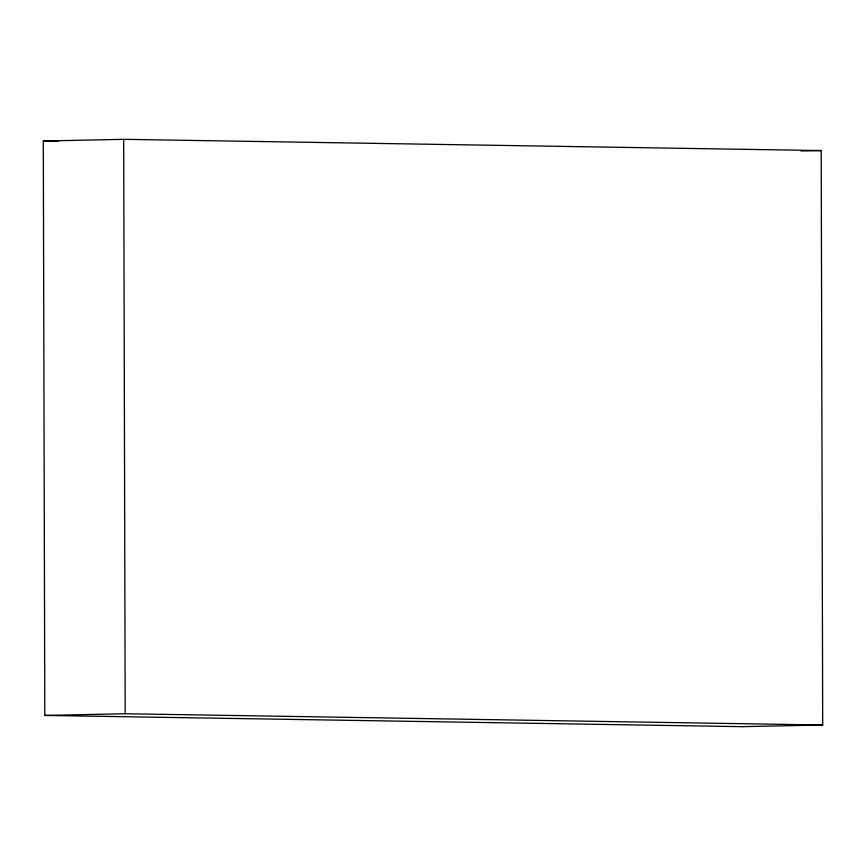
<?xml version="1.0" encoding="UTF-8"?>
<svg xmlns="http://www.w3.org/2000/svg" width="866" height="866" viewBox="0 0 866 866"><rect width="100%" height="100%" fill="white"/><g stroke="black" fill="none" stroke-linecap="round" stroke-linejoin="round"><path stroke-width="1.3" d="M43.3 141.006L123.686 139.329L821.195 150.565L822.7 724.994L742.314 726.671L44.805 715.435L43.3 141.006L58.174 141.245M801.104 150.987L821.195 150.565M44.805 715.435L125.191 713.757L822.7 724.994M123.686 139.329L125.191 713.757"/></g></svg>
